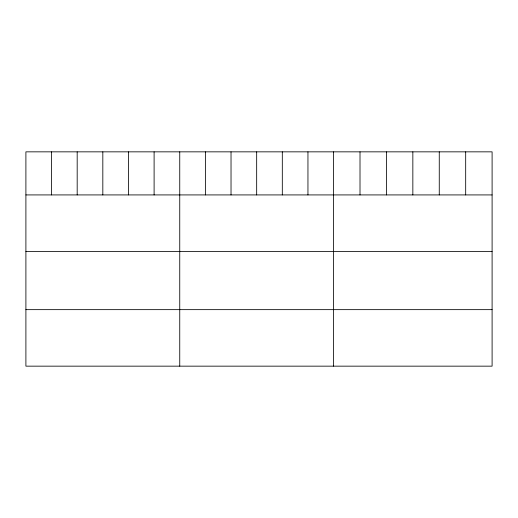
<?xml version="1.0" encoding="UTF-8"?>
<svg xmlns="http://www.w3.org/2000/svg" width="518" height="518" viewBox="0 0 518 518"><rect width="100%" height="100%" fill="white"/><g stroke="black" fill="none" stroke-linecap="round" stroke-linejoin="round"><path stroke-width="0.78" d="M492.1 194.923L492.1 366.155L25.9 366.155L25.9 151.845L492.1 151.845L492.1 194.923L25.9 194.923M25.9 251.431L492.1 251.431M25.9 309.647L492.1 309.647M465.682 151.845L465.682 194.923M439.264 151.845L439.264 194.923M412.846 151.845L412.846 194.923M386.428 151.845L386.428 194.923M360.01 151.845L360.01 194.923M333.592 151.845L333.592 366.155M307.951 151.845L307.951 194.923M282.31 151.845L282.31 194.923M256.669 151.845L256.669 194.923M231.028 151.845L231.028 194.923M205.387 151.845L205.387 194.923M179.746 151.845L179.746 366.155M154.105 151.845L154.105 194.923M128.464 151.845L128.464 194.923M102.823 151.845L102.823 194.923M77.182 151.845L77.182 194.923M51.541 151.845L51.541 194.923"/></g></svg>
